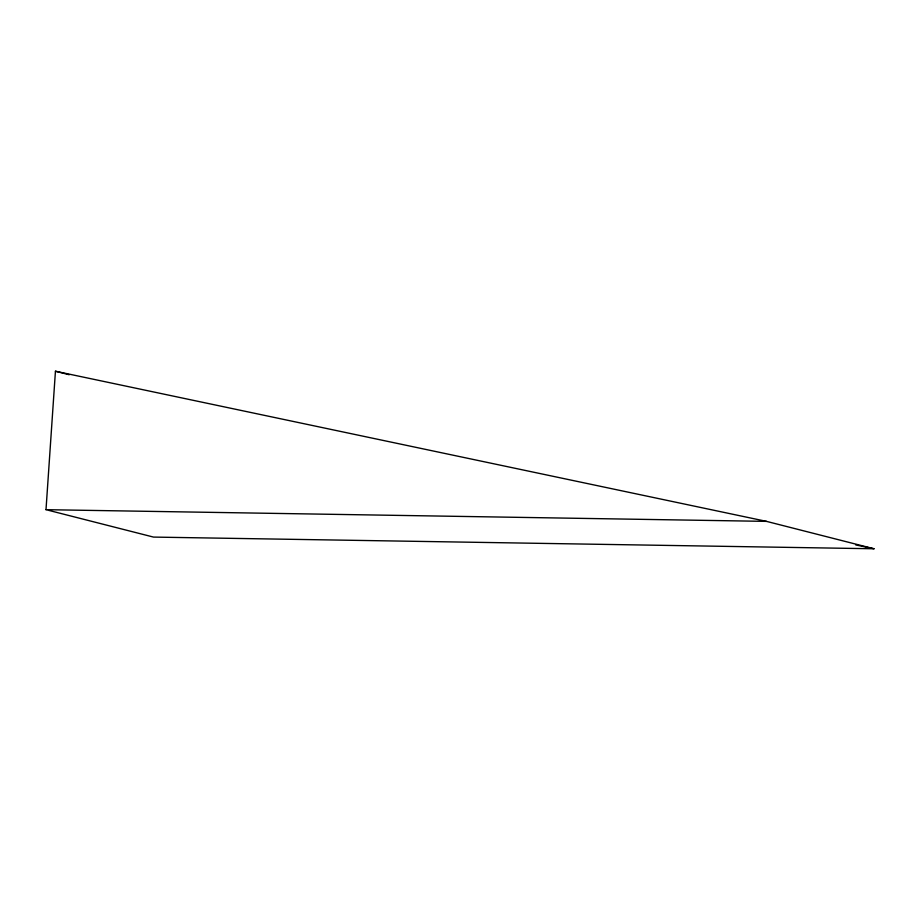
<?xml version="1.0" encoding="UTF-8"?>
<svg xmlns="http://www.w3.org/2000/svg" width="920" height="920" viewBox="0 0 920 920"><rect width="100%" height="100%" fill="white"/><g stroke="black" fill="none" stroke-linecap="round" stroke-linejoin="round"><path stroke-width="1.38" d="M46 509.68L55.441 371.231L766.509 521.375L874 548.768L153.49 537.084L46 509.68L766.509 521.375M855.726 544.916L874 548.768M55.441 371.231L69.218 374.739"/></g></svg>
